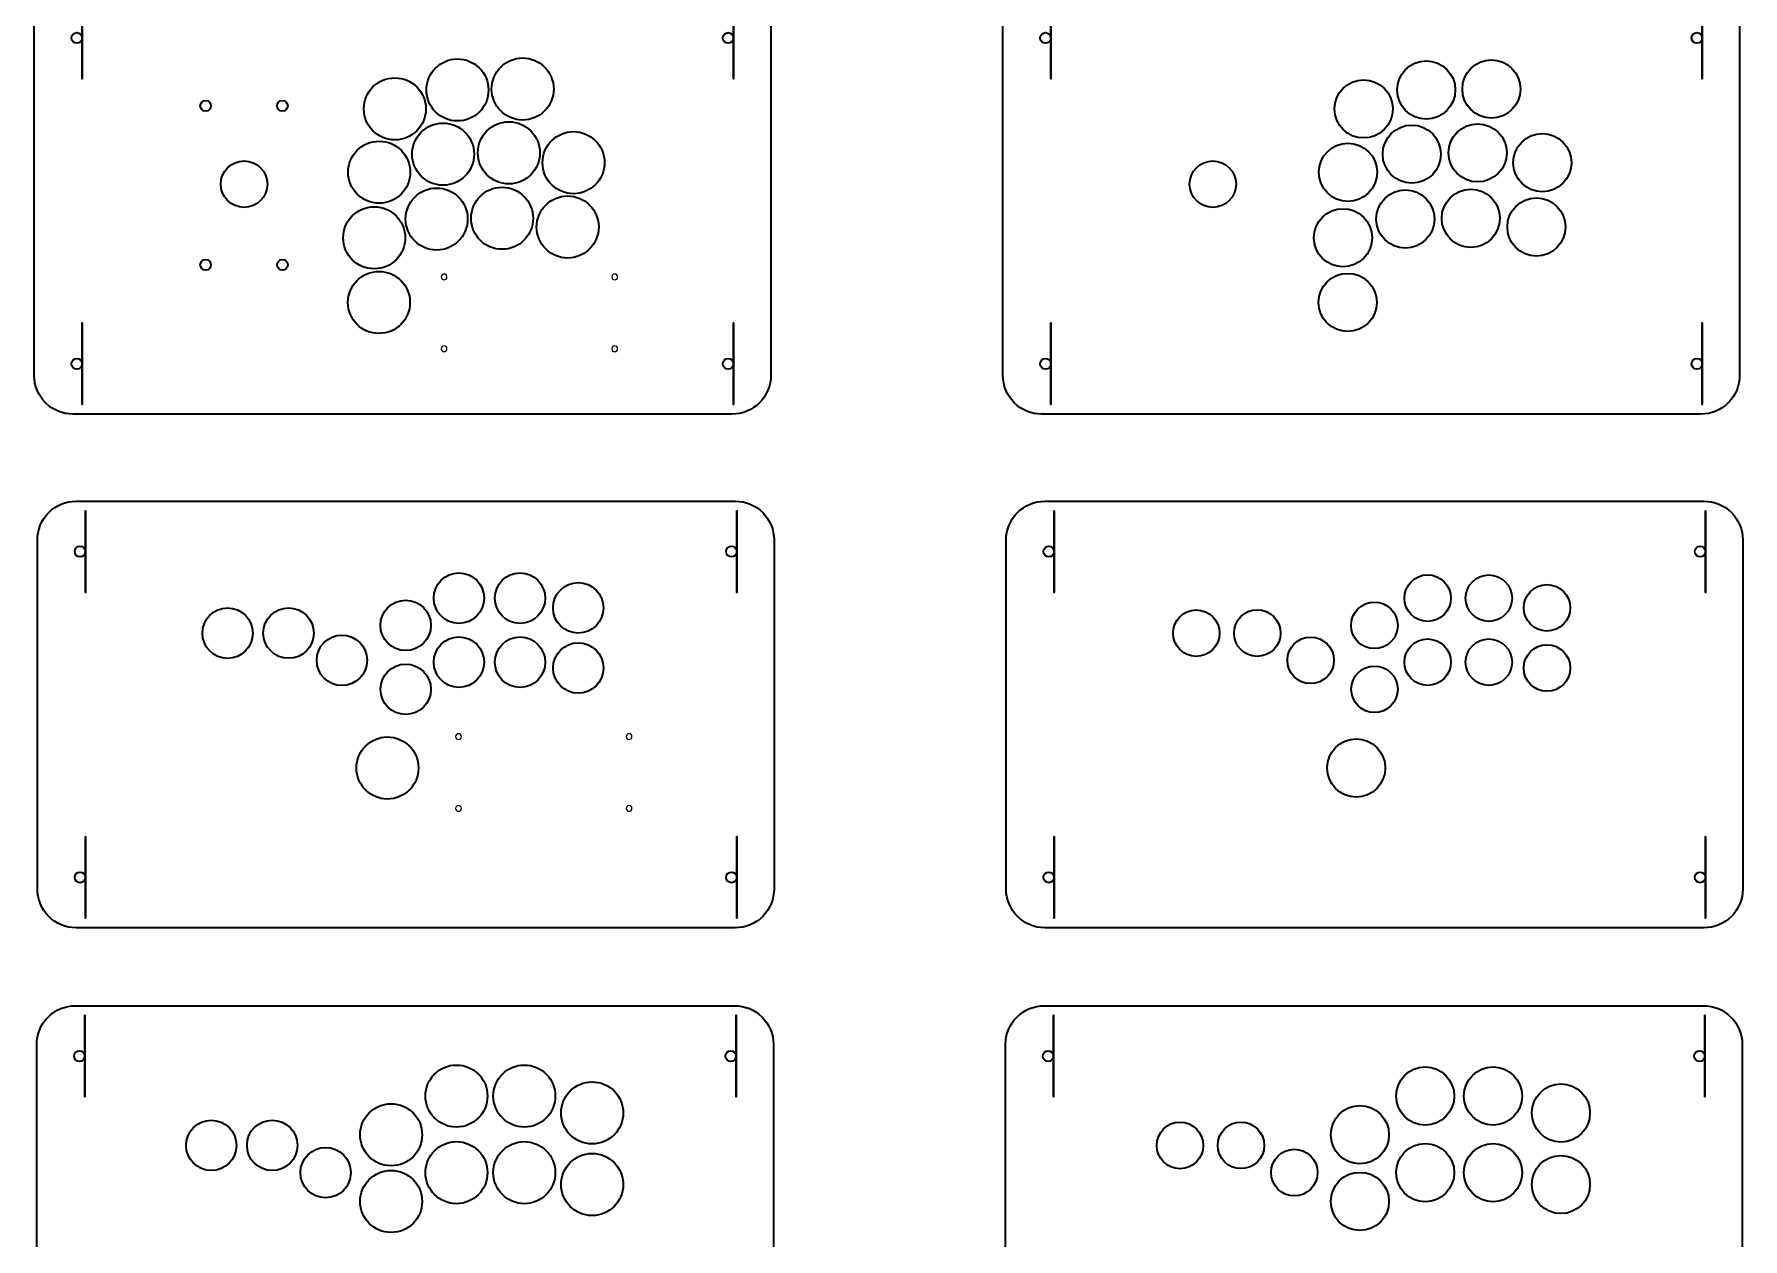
# Model space of a CAD drawing. Header units: centimetres. Extents: x 16 to 194, y -201 to 17.
# Drawn here: x 105.5 to 193.6, y -106.1 to -44 of the extents above; entities that cross this region are included whole.
import ezdxf

# ---------------------------------------------------------------- set-up
doc = ezdxf.new("R2010")
doc.units = ezdxf.units.CM
doc.header["$MEASUREMENT"] = 0
doc.layers.add('Layer 1', color=7, linetype='Continuous')

msp = doc.modelspace()

# ---------------------------------------------------------------- linework, layer by layer
at = {"layer": 'Layer 1', "color": 250, "lineweight": 35}
for centre, major_axis, ratio in [((127.32834, -46.89304), (0, 1.6), 1), ((130.69256, -46.84452), (0, 1.6), 1), ((177.29761, -46.89304), (0, 1.5), 1), ((180.66183, -46.84452), (0, 1.5), 1), ((124.09991, -47.86831), (0, 1.6), 1), ((174.06918, -47.86831), (0, 1.5), 1), ((114.34039, -47.71105), (0, 0.275), 1), ((118.29789, -47.71105), (0, 0.275), 1), ((126.58588, -50.20307), (0, 1.6), 1), ((129.97986, -50.1348), (0, 1.6), 1), ((133.31532, -50.64195), (0, 1.6), 1), ((176.55515, -50.20307), (0, 1.5), 1), ((179.94913, -50.1348), (0, 1.5), 1), ((183.28459, -50.64195), (0, 1.5), 1), ((123.29043, -51.1355), (0, 1.6), 1), ((173.2597, -51.1355), (0, 1.5), 1), ((116.32259, -51.74974), (0, 1.2), 1), ((166.29186, -51.74974), (0, 1.2), 1), ((126.25429, -53.54828), (0, 1.6), 1), ((129.62876, -53.50927), (0, 1.6), 1), ((133.01298, -53.9579), (0, 1.6), 1), ((176.22356, -53.54828), (0, 1.5), 1), ((179.59803, -53.50927), (0, 1.5), 1), ((182.98225, -53.9579), (0, 1.5), 1), ((123.03586, -54.51381), (0, 1.6), 1), ((173.00513, -54.51381), (0, 1.5), 1), ((114.34039, -55.91106), (0, 0.275), 1), ((118.30164, -55.9073), (0, 0.275), 1), ((123.27968, -57.84926), (0, 1.6), 1), ((173.24895, -57.84926), (0, 1.5), 1), ((127.4021, -73.09459), (0, 1.30001), 0.99999231), ((130.55709, -73.09584), (0, 1.30001), 0.99999231), ((177.37137, -73.09459), (0, 1.20001), 0.99999167), ((180.52636, -73.09584), (0, 1.20001), 0.99999167), ((133.5571, -73.59585), (0, 1.30001), 0.99999231), ((183.52637, -73.59585), (0, 1.20001), 0.99999167), ((115.46961, -74.90084), (0, 1.30001), 0.99999231), ((118.6146, -74.89835), (0, 1.30001), 0.99999231), ((124.65711, -74.49959), (0, 1.30001), 0.99999231), ((165.43888, -74.90084), (0, 1.20001), 0.99999167), ((168.58387, -74.89835), (0, 1.20001), 0.99999167), ((174.62638, -74.49959), (0, 1.20001), 0.99999167), ((121.3671, -76.30209), (0, 1.30001), 0.99999231), ((127.4021, -76.39584), (0, 1.30001), 0.99999231), ((130.55835, -76.39835), (0, 1.30001), 0.99999231), ((133.55835, -76.69834), (0, 1.30001), 0.99999231), ((171.33637, -76.30209), (0, 1.20001), 0.99999167), ((177.37137, -76.39584), (0, 1.20001), 0.99999167), ((180.52762, -76.39835), (0, 1.20001), 0.99999167), ((183.52762, -76.69834), (0, 1.20001), 0.99999167), ((124.6596, -77.79459), (0, 1.30001), 0.99999231), ((174.62887, -77.79459), (0, 1.20001), 0.99999167), ((123.71711, -81.85208), (0, 1.6), 1), ((173.68638, -81.85208), (0, 1.5), 1), ((127.27595, -98.76794), (0, 1.6), 1), ((130.77595, -98.76794), (0, 1.6), 1), ((177.24522, -98.76794), (0, 1.5), 1), ((180.74522, -98.76794), (0, 1.5), 1), ((134.27595, -99.63888), (0, 1.6), 1), ((184.24522, -99.63888), (0, 1.5), 1), ((123.90695, -100.76336), (0, 1.6), 1), ((173.87622, -100.76336), (0, 1.5), 1), ((114.62814, -101.31422), (0, 1.30001), 0.99999231), ((117.77313, -101.31173), (0, 1.30001), 0.99999231), ((164.59741, -101.31422), (0, 1.20001), 0.99999167), ((167.7424, -101.31173), (0, 1.20001), 0.99999167), ((127.27552, -102.71794), (0, 1.6), 1), ((130.77552, -102.71794), (0, 1.6), 1), ((177.24479, -102.71794), (0, 1.5), 1), ((180.74479, -102.71794), (0, 1.5), 1), ((120.52563, -102.71547), (0, 1.30001), 0.99999231), ((134.27552, -103.32983), (0, 1.6), 1), ((170.4949, -102.71547), (0, 1.20001), 0.99999167), ((184.24479, -103.32983), (0, 1.5), 1), ((123.90695, -104.20294), (0, 1.6), 1), ((173.87622, -104.20294), (0, 1.5), 1)]:
    msp.add_ellipse(centre, major_axis=major_axis, ratio=ratio, dxfattribs=at)
at = {"layer": 'Layer 1', "lineweight": 35}
for points, knots in [([(107.96999, -44.21044), (107.96999, -44.05857), (107.84687, -43.93545), (107.69499, -43.93545), (107.54311, -43.93544), (107.41999, -44.05857), (107.41999, -44.21044), (107.41999, -44.36232), (107.54311, -44.48544), (107.69499, -44.48544), (107.84687, -44.48545), (107.96999, -44.36232), (107.96999, -44.21045), (107.96999, -36.92069), (107.96999, -51.5002), (107.96999, -44.21044)], [0, 0, 0, 0, 0.25, 0.25, 0.25, 0.5, 0.5, 0.5, 0.75, 0.75, 0.75, 1, 1, 1, 1.00001, 1.00001, 1.00001, 1.00001]), ([(141.56999, -44.21044), (141.56999, -44.05857), (141.44687, -43.93545), (141.29499, -43.93545), (141.14311, -43.93544), (141.01999, -44.05857), (141.01999, -44.21044), (141.01999, -44.36232), (141.14311, -44.48544), (141.29499, -44.48544), (141.44687, -44.48545), (141.56999, -44.36232), (141.56999, -44.21045), (141.56999, -36.92069), (141.56999, -51.5002), (141.56999, -44.21044)], [0, 0, 0, 0, 0.25, 0.25, 0.25, 0.5, 0.5, 0.5, 0.75, 0.75, 0.75, 1, 1, 1, 1.00001, 1.00001, 1.00001, 1.00001]), ([(157.93926, -44.21044), (157.93926, -44.05857), (157.81614, -43.93545), (157.66426, -43.93545), (157.51238, -43.93544), (157.38926, -44.05857), (157.38926, -44.21044), (157.38926, -44.36232), (157.51238, -44.48544), (157.66426, -44.48544), (157.81614, -44.48545), (157.93926, -44.36232), (157.93926, -44.21045), (157.93926, -36.92069), (157.93926, -51.5002), (157.93926, -44.21044)], [0, 0, 0, 0, 0.25, 0.25, 0.25, 0.5, 0.5, 0.5, 0.75, 0.75, 0.75, 1, 1, 1, 1.00001, 1.00001, 1.00001, 1.00001]), ([(191.53926, -44.21044), (191.53926, -44.05857), (191.41614, -43.93545), (191.26426, -43.93545), (191.11238, -43.93544), (190.98926, -44.05857), (190.98926, -44.21044), (190.98926, -44.36232), (191.11238, -44.48544), (191.26426, -44.48544), (191.41614, -44.48545), (191.53926, -44.36232), (191.53926, -44.21045), (191.53926, -36.92069), (191.53926, -51.5002), (191.53926, -44.21044)], [0, 0, 0, 0, 0.25, 0.25, 0.25, 0.5, 0.5, 0.5, 0.75, 0.75, 0.75, 1, 1, 1, 1.00001, 1.00001, 1.00001, 1.00001]), ([(107.49499, -63.61045), (107.49499, -63.61045), (141.49499, -63.61045), (141.49499, -63.61045), (142.02576, -63.61011), (142.53466, -63.39894), (142.90973, -63.02339), (143.2848, -62.64785), (143.49533, -62.14121), (143.49499, -61.61045), (143.49499, -61.61045), (143.49499, -43.61045), (143.49499, -43.61045), (143.49466, -43.07968), (143.28349, -42.57078), (142.90794, -42.19571), (142.53239, -41.82064), (142.02576, -41.61011), (141.49499, -41.61045), (141.49499, -41.61045), (107.49499, -41.61045), (107.49499, -41.61045), (106.96422, -41.61078), (106.45533, -41.82195), (106.08025, -42.1975), (105.70518, -42.57304), (105.49466, -43.07968), (105.49499, -43.61045), (105.49499, -43.61045), (105.49499, -61.61045), (105.49499, -61.61045), (105.49533, -62.14121), (105.70649, -62.65011), (106.08204, -63.02518), (106.45759, -63.40025), (106.96422, -63.61078), (107.49499, -63.61045)], [0, 0, 0, 0, 0.08333333, 0.08333333, 0.08333333, 0.16666667, 0.16666667, 0.16666667, 0.25, 0.25, 0.25, 0.33333333, 0.33333333, 0.33333333, 0.41666667, 0.41666667, 0.41666667, 0.5, 0.5, 0.5, 0.58333333, 0.58333333, 0.58333333, 0.66666667, 0.66666667, 0.66666667, 0.75, 0.75, 0.75, 0.83333333, 0.83333333, 0.83333333, 0.91666667, 0.91666667, 0.91666667, 1, 1, 1, 1]), ([(157.46426, -63.61045), (157.46426, -63.61045), (191.46426, -63.61045), (191.46426, -63.61045), (191.99503, -63.61011), (192.50393, -63.39894), (192.879, -63.02339), (193.25407, -62.64785), (193.4646, -62.14121), (193.46426, -61.61045), (193.46426, -61.61045), (193.46426, -43.61045), (193.46426, -43.61045), (193.46393, -43.07968), (193.25276, -42.57078), (192.87721, -42.19571), (192.50166, -41.82064), (191.99503, -41.61011), (191.46426, -41.61045), (191.46426, -41.61045), (157.46426, -41.61045), (157.46426, -41.61045), (156.93349, -41.61078), (156.4246, -41.82195), (156.04952, -42.1975), (155.67445, -42.57304), (155.46393, -43.07968), (155.46426, -43.61045), (155.46426, -43.61045), (155.46426, -61.61045), (155.46426, -61.61045), (155.4646, -62.14121), (155.67576, -62.65011), (156.05131, -63.02518), (156.42686, -63.40025), (156.93349, -63.61078), (157.46426, -63.61045)], [0, 0, 0, 0, 0.08333333, 0.08333333, 0.08333333, 0.16666667, 0.16666667, 0.16666667, 0.25, 0.25, 0.25, 0.33333333, 0.33333333, 0.33333333, 0.41666667, 0.41666667, 0.41666667, 0.5, 0.5, 0.5, 0.58333333, 0.58333333, 0.58333333, 0.66666667, 0.66666667, 0.66666667, 0.75, 0.75, 0.75, 0.83333333, 0.83333333, 0.83333333, 0.91666667, 0.91666667, 0.91666667, 1, 1, 1, 1]), ([(107.96999, -61.01044), (107.96999, -60.85857), (107.84687, -60.73545), (107.69499, -60.73545), (107.54311, -60.73544), (107.41999, -60.85857), (107.41999, -61.01044), (107.41999, -61.16232), (107.54311, -61.28544), (107.69499, -61.28544), (107.84687, -61.28545), (107.96999, -61.16232), (107.96999, -61.01045), (107.96999, -53.72069), (107.96999, -68.3002), (107.96999, -61.01044)], [0, 0, 0, 0, 0.25, 0.25, 0.25, 0.5, 0.5, 0.5, 0.75, 0.75, 0.75, 1, 1, 1, 1.00001, 1.00001, 1.00001, 1.00001]), ([(141.56999, -61.01044), (141.56999, -60.85857), (141.44687, -60.73545), (141.29499, -60.73545), (141.14311, -60.73544), (141.01999, -60.85857), (141.01999, -61.01044), (141.01999, -61.16232), (141.14311, -61.28544), (141.29499, -61.28544), (141.44687, -61.28545), (141.56999, -61.16232), (141.56999, -61.01045), (141.56999, -53.72069), (141.56999, -68.3002), (141.56999, -61.01044)], [0, 0, 0, 0, 0.25, 0.25, 0.25, 0.5, 0.5, 0.5, 0.75, 0.75, 0.75, 1, 1, 1, 1.00001, 1.00001, 1.00001, 1.00001]), ([(157.93926, -61.01044), (157.93926, -60.85857), (157.81614, -60.73545), (157.66426, -60.73545), (157.51238, -60.73544), (157.38926, -60.85857), (157.38926, -61.01044), (157.38926, -61.16232), (157.51238, -61.28544), (157.66426, -61.28544), (157.81614, -61.28545), (157.93926, -61.16232), (157.93926, -61.01045), (157.93926, -53.72069), (157.93926, -68.3002), (157.93926, -61.01044)], [0, 0, 0, 0, 0.25, 0.25, 0.25, 0.5, 0.5, 0.5, 0.75, 0.75, 0.75, 1, 1, 1, 1.00001, 1.00001, 1.00001, 1.00001]), ([(191.53926, -61.01044), (191.53926, -60.85857), (191.41614, -60.73545), (191.26426, -60.73545), (191.11238, -60.73544), (190.98926, -60.85857), (190.98926, -61.01044), (190.98926, -61.16232), (191.11238, -61.28544), (191.26426, -61.28544), (191.41614, -61.28545), (191.53926, -61.16232), (191.53926, -61.01045), (191.53926, -53.72069), (191.53926, -68.3002), (191.53926, -61.01044)], [0, 0, 0, 0, 0.25, 0.25, 0.25, 0.5, 0.5, 0.5, 0.75, 0.75, 0.75, 1, 1, 1, 1.00001, 1.00001, 1.00001, 1.00001]), ([(108.1346, -70.69457), (108.1346, -70.5427), (108.01148, -70.41958), (107.8596, -70.41958), (107.70772, -70.41957), (107.5846, -70.5427), (107.5846, -70.69457), (107.5846, -70.84645), (107.70772, -70.96957), (107.8596, -70.96957), (108.01148, -70.96958), (108.1346, -70.84645), (108.1346, -70.69458), (108.1346, -63.40482), (108.1346, -77.98433), (108.1346, -70.69457)], [0, 0, 0, 0, 0.25, 0.25, 0.25, 0.5, 0.5, 0.5, 0.75, 0.75, 0.75, 1, 1, 1, 1.00001, 1.00001, 1.00001, 1.00001]), ([(141.7346, -70.69457), (141.7346, -70.5427), (141.61148, -70.41958), (141.4596, -70.41958), (141.30772, -70.41957), (141.1846, -70.5427), (141.1846, -70.69457), (141.1846, -70.84645), (141.30772, -70.96957), (141.4596, -70.96957), (141.61148, -70.96958), (141.7346, -70.84645), (141.7346, -70.69458), (141.7346, -63.40482), (141.7346, -77.98433), (141.7346, -70.69457)], [0, 0, 0, 0, 0.25, 0.25, 0.25, 0.5, 0.5, 0.5, 0.75, 0.75, 0.75, 1, 1, 1, 1.00001, 1.00001, 1.00001, 1.00001]), ([(158.10387, -70.69457), (158.10387, -70.5427), (157.98075, -70.41958), (157.82887, -70.41958), (157.67699, -70.41957), (157.55387, -70.5427), (157.55387, -70.69457), (157.55387, -70.84645), (157.67699, -70.96957), (157.82887, -70.96957), (157.98075, -70.96958), (158.10387, -70.84645), (158.10387, -70.69458), (158.10387, -63.40482), (158.10387, -77.98433), (158.10387, -70.69457)], [0, 0, 0, 0, 0.25, 0.25, 0.25, 0.5, 0.5, 0.5, 0.75, 0.75, 0.75, 1, 1, 1, 1.00001, 1.00001, 1.00001, 1.00001]), ([(191.70387, -70.69457), (191.70387, -70.5427), (191.58075, -70.41958), (191.42887, -70.41958), (191.27699, -70.41957), (191.15387, -70.5427), (191.15387, -70.69457), (191.15387, -70.84645), (191.27699, -70.96957), (191.42887, -70.96957), (191.58075, -70.96958), (191.70387, -70.84645), (191.70387, -70.69458), (191.70387, -63.40482), (191.70387, -77.98433), (191.70387, -70.69457)], [0, 0, 0, 0, 0.25, 0.25, 0.25, 0.5, 0.5, 0.5, 0.75, 0.75, 0.75, 1, 1, 1, 1.00001, 1.00001, 1.00001, 1.00001]), ([(107.6596, -90.09458), (107.6596, -90.09458), (141.6596, -90.09458), (141.6596, -90.09458), (142.19037, -90.09424), (142.69927, -89.88307), (143.07434, -89.50752), (143.44941, -89.13198), (143.65994, -88.62534), (143.6596, -88.09458), (143.6596, -88.09458), (143.6596, -70.09458), (143.6596, -70.09458), (143.65927, -69.56381), (143.4481, -69.05491), (143.07255, -68.67984), (142.697, -68.30477), (142.19037, -68.09424), (141.6596, -68.09458), (141.6596, -68.09458), (107.6596, -68.09458), (107.6596, -68.09458), (107.12883, -68.09491), (106.61994, -68.30608), (106.24486, -68.68163), (105.86979, -69.05717), (105.65927, -69.56381), (105.6596, -70.09458), (105.6596, -70.09458), (105.6596, -88.09458), (105.6596, -88.09458), (105.65994, -88.62534), (105.8711, -89.13424), (106.24665, -89.50931), (106.6222, -89.88438), (107.12883, -90.09491), (107.6596, -90.09458)], [0, 0, 0, 0, 0.08333333, 0.08333333, 0.08333333, 0.16666667, 0.16666667, 0.16666667, 0.25, 0.25, 0.25, 0.33333333, 0.33333333, 0.33333333, 0.41666667, 0.41666667, 0.41666667, 0.5, 0.5, 0.5, 0.58333333, 0.58333333, 0.58333333, 0.66666667, 0.66666667, 0.66666667, 0.75, 0.75, 0.75, 0.83333333, 0.83333333, 0.83333333, 0.91666667, 0.91666667, 0.91666667, 1, 1, 1, 1]), ([(157.62887, -90.09458), (157.62887, -90.09458), (191.62887, -90.09458), (191.62887, -90.09458), (192.15964, -90.09424), (192.66854, -89.88307), (193.04361, -89.50752), (193.41868, -89.13198), (193.62921, -88.62534), (193.62887, -88.09458), (193.62887, -88.09458), (193.62887, -70.09458), (193.62887, -70.09458), (193.62854, -69.56381), (193.41737, -69.05491), (193.04182, -68.67984), (192.66627, -68.30477), (192.15964, -68.09424), (191.62887, -68.09458), (191.62887, -68.09458), (157.62887, -68.09458), (157.62887, -68.09458), (157.0981, -68.09491), (156.58921, -68.30608), (156.21413, -68.68163), (155.83906, -69.05717), (155.62854, -69.56381), (155.62887, -70.09458), (155.62887, -70.09458), (155.62887, -88.09458), (155.62887, -88.09458), (155.62921, -88.62534), (155.84037, -89.13424), (156.21592, -89.50931), (156.59147, -89.88438), (157.0981, -90.09491), (157.62887, -90.09458)], [0, 0, 0, 0, 0.08333333, 0.08333333, 0.08333333, 0.16666667, 0.16666667, 0.16666667, 0.25, 0.25, 0.25, 0.33333333, 0.33333333, 0.33333333, 0.41666667, 0.41666667, 0.41666667, 0.5, 0.5, 0.5, 0.58333333, 0.58333333, 0.58333333, 0.66666667, 0.66666667, 0.66666667, 0.75, 0.75, 0.75, 0.83333333, 0.83333333, 0.83333333, 0.91666667, 0.91666667, 0.91666667, 1, 1, 1, 1]), ([(108.1346, -87.49457), (108.1346, -87.3427), (108.01148, -87.21958), (107.8596, -87.21958), (107.70772, -87.21957), (107.5846, -87.3427), (107.5846, -87.49457), (107.5846, -87.64645), (107.70772, -87.76957), (107.8596, -87.76957), (108.01148, -87.76958), (108.1346, -87.64645), (108.1346, -87.49458), (108.1346, -80.20482), (108.1346, -94.78433), (108.1346, -87.49457)], [0, 0, 0, 0, 0.25, 0.25, 0.25, 0.5, 0.5, 0.5, 0.75, 0.75, 0.75, 1, 1, 1, 1.00001, 1.00001, 1.00001, 1.00001]), ([(141.7346, -87.49457), (141.7346, -87.3427), (141.61148, -87.21958), (141.4596, -87.21958), (141.30772, -87.21957), (141.1846, -87.3427), (141.1846, -87.49457), (141.1846, -87.64645), (141.30772, -87.76957), (141.4596, -87.76957), (141.61148, -87.76958), (141.7346, -87.64645), (141.7346, -87.49458), (141.7346, -80.20482), (141.7346, -94.78433), (141.7346, -87.49457)], [0, 0, 0, 0, 0.25, 0.25, 0.25, 0.5, 0.5, 0.5, 0.75, 0.75, 0.75, 1, 1, 1, 1.00001, 1.00001, 1.00001, 1.00001]), ([(158.10387, -87.49457), (158.10387, -87.3427), (157.98075, -87.21958), (157.82887, -87.21958), (157.67699, -87.21957), (157.55387, -87.3427), (157.55387, -87.49457), (157.55387, -87.64645), (157.67699, -87.76957), (157.82887, -87.76957), (157.98075, -87.76958), (158.10387, -87.64645), (158.10387, -87.49458), (158.10387, -80.20482), (158.10387, -94.78433), (158.10387, -87.49457)], [0, 0, 0, 0, 0.25, 0.25, 0.25, 0.5, 0.5, 0.5, 0.75, 0.75, 0.75, 1, 1, 1, 1.00001, 1.00001, 1.00001, 1.00001]), ([(191.70387, -87.49457), (191.70387, -87.3427), (191.58075, -87.21958), (191.42887, -87.21958), (191.27699, -87.21957), (191.15387, -87.3427), (191.15387, -87.49457), (191.15387, -87.64645), (191.27699, -87.76957), (191.42887, -87.76957), (191.58075, -87.76958), (191.70387, -87.64645), (191.70387, -87.49458), (191.70387, -80.20482), (191.70387, -94.78433), (191.70387, -87.49457)], [0, 0, 0, 0, 0.25, 0.25, 0.25, 0.5, 0.5, 0.5, 0.75, 0.75, 0.75, 1, 1, 1, 1.00001, 1.00001, 1.00001, 1.00001]), ([(108.10329, -96.70863), (108.10329, -96.55676), (107.98017, -96.43364), (107.82829, -96.43364), (107.67641, -96.43363), (107.55329, -96.55676), (107.55329, -96.70863), (107.55329, -96.86051), (107.67641, -96.98363), (107.82829, -96.98363), (107.98017, -96.98364), (108.10329, -96.86051), (108.10329, -96.70864), (108.10329, -89.41888), (108.10329, -103.99839), (108.10329, -96.70863)], [0, 0, 0, 0, 0.25, 0.25, 0.25, 0.5, 0.5, 0.5, 0.75, 0.75, 0.75, 1, 1, 1, 1.00001, 1.00001, 1.00001, 1.00001]), ([(141.70329, -96.70863), (141.70329, -96.55676), (141.58017, -96.43364), (141.42829, -96.43364), (141.27641, -96.43363), (141.15329, -96.55676), (141.15329, -96.70863), (141.15329, -96.86051), (141.27641, -96.98363), (141.42829, -96.98363), (141.58017, -96.98364), (141.70329, -96.86051), (141.70329, -96.70864), (141.70329, -89.41888), (141.70329, -103.99839), (141.70329, -96.70863)], [0, 0, 0, 0, 0.25, 0.25, 0.25, 0.5, 0.5, 0.5, 0.75, 0.75, 0.75, 1, 1, 1, 1.00001, 1.00001, 1.00001, 1.00001]), ([(158.07256, -96.70863), (158.07256, -96.55676), (157.94944, -96.43364), (157.79756, -96.43364), (157.64568, -96.43363), (157.52256, -96.55676), (157.52256, -96.70863), (157.52256, -96.86051), (157.64568, -96.98363), (157.79756, -96.98363), (157.94944, -96.98364), (158.07256, -96.86051), (158.07256, -96.70864), (158.07256, -89.41888), (158.07256, -103.99839), (158.07256, -96.70863)], [0, 0, 0, 0, 0.25, 0.25, 0.25, 0.5, 0.5, 0.5, 0.75, 0.75, 0.75, 1, 1, 1, 1.00001, 1.00001, 1.00001, 1.00001]), ([(191.67256, -96.70863), (191.67256, -96.55676), (191.54944, -96.43364), (191.39756, -96.43364), (191.24568, -96.43363), (191.12256, -96.55676), (191.12256, -96.70863), (191.12256, -96.86051), (191.24568, -96.98363), (191.39756, -96.98363), (191.54944, -96.98364), (191.67256, -96.86051), (191.67256, -96.70864), (191.67256, -89.41888), (191.67256, -103.99839), (191.67256, -96.70863)], [0, 0, 0, 0, 0.25, 0.25, 0.25, 0.5, 0.5, 0.5, 0.75, 0.75, 0.75, 1, 1, 1, 1.00001, 1.00001, 1.00001, 1.00001]), ([(107.62829, -116.10864), (107.62829, -116.10864), (141.62829, -116.10864), (141.62829, -116.10864), (142.15906, -116.1083), (142.66796, -115.89713), (143.04303, -115.52158), (143.4181, -115.14604), (143.62863, -114.6394), (143.62829, -114.10864), (143.62829, -114.10864), (143.62829, -96.10864), (143.62829, -96.10864), (143.62796, -95.57787), (143.41679, -95.06897), (143.04124, -94.6939), (142.66569, -94.31883), (142.15906, -94.1083), (141.62829, -94.10864), (141.62829, -94.10864), (107.62829, -94.10864), (107.62829, -94.10864), (107.09752, -94.10897), (106.58863, -94.32014), (106.21355, -94.69569), (105.83848, -95.07123), (105.62796, -95.57787), (105.62829, -96.10864), (105.62829, -96.10864), (105.62829, -114.10864), (105.62829, -114.10864), (105.62863, -114.6394), (105.83979, -115.1483), (106.21534, -115.52337), (106.59089, -115.89844), (107.09752, -116.10897), (107.62829, -116.10864)], [0, 0, 0, 0, 0.08333333, 0.08333333, 0.08333333, 0.16666667, 0.16666667, 0.16666667, 0.25, 0.25, 0.25, 0.33333333, 0.33333333, 0.33333333, 0.41666667, 0.41666667, 0.41666667, 0.5, 0.5, 0.5, 0.58333333, 0.58333333, 0.58333333, 0.66666667, 0.66666667, 0.66666667, 0.75, 0.75, 0.75, 0.83333333, 0.83333333, 0.83333333, 0.91666667, 0.91666667, 0.91666667, 1, 1, 1, 1]), ([(157.59756, -116.10864), (157.59756, -116.10864), (191.59756, -116.10864), (191.59756, -116.10864), (192.12833, -116.1083), (192.63723, -115.89713), (193.0123, -115.52158), (193.38737, -115.14604), (193.5979, -114.6394), (193.59756, -114.10864), (193.59756, -114.10864), (193.59756, -96.10864), (193.59756, -96.10864), (193.59723, -95.57787), (193.38606, -95.06897), (193.01051, -94.6939), (192.63496, -94.31883), (192.12833, -94.1083), (191.59756, -94.10864), (191.59756, -94.10864), (157.59756, -94.10864), (157.59756, -94.10864), (157.06679, -94.10897), (156.5579, -94.32014), (156.18282, -94.69569), (155.80775, -95.07123), (155.59723, -95.57787), (155.59756, -96.10864), (155.59756, -96.10864), (155.59756, -114.10864), (155.59756, -114.10864), (155.5979, -114.6394), (155.80906, -115.1483), (156.18461, -115.52337), (156.56016, -115.89844), (157.06679, -116.10897), (157.59756, -116.10864)], [0, 0, 0, 0, 0.08333333, 0.08333333, 0.08333333, 0.16666667, 0.16666667, 0.16666667, 0.25, 0.25, 0.25, 0.33333333, 0.33333333, 0.33333333, 0.41666667, 0.41666667, 0.41666667, 0.5, 0.5, 0.5, 0.58333333, 0.58333333, 0.58333333, 0.66666667, 0.66666667, 0.66666667, 0.75, 0.75, 0.75, 0.83333333, 0.83333333, 0.83333333, 0.91666667, 0.91666667, 0.91666667, 1, 1, 1, 1])]:
    msp.add_open_spline(points, degree=3, knots=knots, dxfattribs=at)
at = {"layer": 'Layer 1', "color": 250, "lineweight": 18}
for points in [[(126.78818, -56.5344), (126.78818, -56.61724), (126.72102, -56.6844), (126.63818, -56.6844), (126.55534, -56.6844), (126.48818, -56.61724), (126.48818, -56.5344), (126.48818, -56.45156), (126.55534, -56.3844), (126.63818, -56.3844), (126.72102, -56.3844), (126.78818, -56.45156), (126.78818, -56.5344)], [(135.58818, -56.5344), (135.58818, -56.61724), (135.52102, -56.6844), (135.43818, -56.6844), (135.35534, -56.6844), (135.28818, -56.61724), (135.28818, -56.5344), (135.28818, -56.45156), (135.35534, -56.3844), (135.43818, -56.3844), (135.52102, -56.3844), (135.58818, -56.45156), (135.58818, -56.5344)], [(126.78818, -60.2344), (126.78818, -60.31724), (126.72102, -60.3844), (126.63818, -60.3844), (126.55534, -60.3844), (126.48818, -60.31724), (126.48818, -60.2344), (126.48818, -60.15156), (126.55534, -60.0844), (126.63818, -60.0844), (126.72102, -60.0844), (126.78818, -60.15156), (126.78818, -60.2344)], [(135.58818, -60.2344), (135.58818, -60.31724), (135.52102, -60.3844), (135.43818, -60.3844), (135.35534, -60.3844), (135.28818, -60.31724), (135.28818, -60.2344), (135.28818, -60.15156), (135.35534, -60.0844), (135.43818, -60.0844), (135.52102, -60.0844), (135.58818, -60.15156), (135.58818, -60.2344)], [(127.52978, -80.23676), (127.52978, -80.3196), (127.46262, -80.38676), (127.37978, -80.38676), (127.29694, -80.38676), (127.22978, -80.3196), (127.22978, -80.23676), (127.22978, -80.15392), (127.29694, -80.08676), (127.37978, -80.08676), (127.46262, -80.08676), (127.52978, -80.15392), (127.52978, -80.23676)], [(136.32978, -80.23676), (136.32978, -80.3196), (136.26262, -80.38676), (136.17978, -80.38676), (136.09694, -80.38676), (136.02978, -80.3196), (136.02978, -80.23676), (136.02978, -80.15392), (136.09694, -80.08676), (136.17978, -80.08676), (136.26262, -80.08676), (136.32978, -80.15392), (136.32978, -80.23676)], [(127.52978, -83.93676), (127.52978, -84.0196), (127.46262, -84.08676), (127.37978, -84.08676), (127.29694, -84.08676), (127.22978, -84.0196), (127.22978, -83.93676), (127.22978, -83.85392), (127.29694, -83.78676), (127.37978, -83.78676), (127.46262, -83.78676), (127.52978, -83.85392), (127.52978, -83.93676)], [(136.32978, -83.93676), (136.32978, -84.0196), (136.26262, -84.08676), (136.17978, -84.08676), (136.09694, -84.08676), (136.02978, -84.0196), (136.02978, -83.93676), (136.02978, -83.85392), (136.09694, -83.78676), (136.17978, -83.78676), (136.26262, -83.78676), (136.32978, -83.85392), (136.32978, -83.93676)]]:
    msp.add_open_spline(points, degree=3, knots=[0, 0, 0, 0, 0.25, 0.25, 0.25, 0.5, 0.5, 0.5, 0.75, 0.75, 0.75, 1, 1, 1, 1], dxfattribs=at)

doc.saveas('drawing.dxf')
